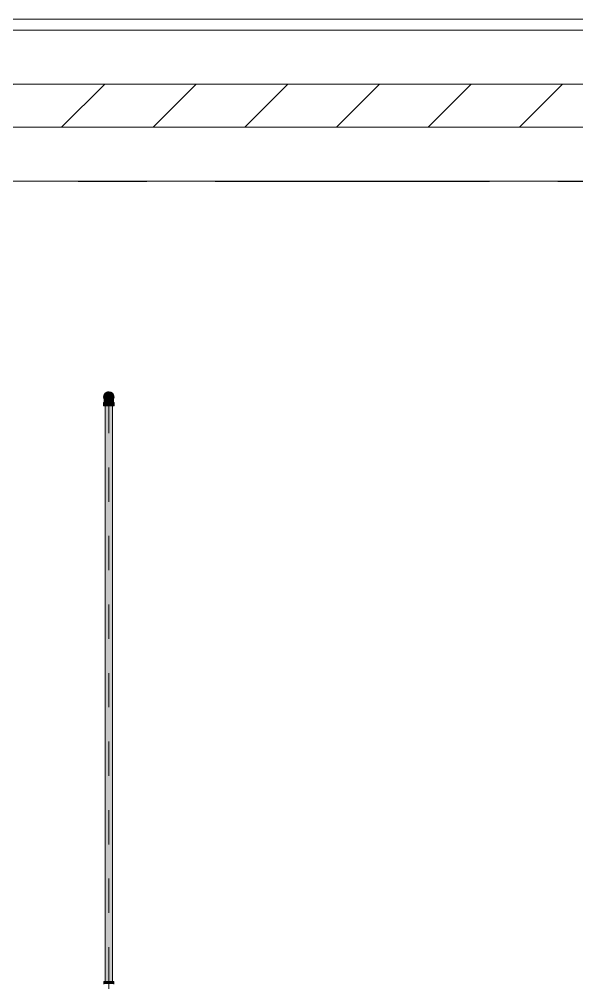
# Model space of a CAD drawing. Header units: millimetres. Extents: x -4000 to 187956, y -58990 to 162485.
# Drawn here: x 93835 to 96417, y 136737 to 141200 of the extents above; entities that cross this region are included whole.
import ezdxf

# ---------------------------------------------------------------- set-up
doc = ezdxf.new("R2010")
doc.units = ezdxf.units.MM
for name, pattern in [('Dash 1_16_', [317.5, 158.75, -158.75]), ('Grid Line', [2222.5, 1270, -317.5, 317.5, -317.5]), ('Grid Line 12_5mm', [2150, 1250, -300, 300, -300])]:
    doc.linetypes.add(name, pattern=pattern)
for name, color, linetype, lineweight in [('A-WALL', 113, 'Continuous', 13), ('A-WALL-PATT', 111, 'Continuous', 13), ('F-SPRN', 3, 'Continuous', 9), ('P-PIPE', 3, 'Continuous', 9), ('P-PIPE-CNTR', 3, 'Continuous', 9), ('S-GRID', 1, 'Continuous', 30)]:
    doc.layers.add(name, color=color, linetype=linetype, lineweight=lineweight)

# ---------------------------------------------------------------- blocks, each defined once
blk = doc.blocks.new('CMF2_NHAXUONG_A_rvt-1-FFS - TANG 1')
at = {"layer": 'A-WALL-PATT', "lineweight": 9}
h = blk.add_hatch(dxfattribs=at)
h.set_pattern_fill('FP_12', color=250, style=0, pattern_type=2)
h.set_pattern_definition([(45, (0, 0), (-212.13203, 212.13203), [])])
h.paths.add_polyline_path([(67549.8, 140700.5), (98249.8, 140700.5), (98249.8, 140900), (67549.8, 140900)])
at = {"layer": 'A-WALL', "color": 50, "lineweight": 15}
for p, q in [((98749.6, 141200), (66999.6, 141200)), ((98749.6, 141150), (66999.6, 141150)), ((67549.8, 140900), (98249.8, 140900)), ((98249.8, 140900), (67549.8, 140900)), ((88350, 140700.5), (98249.8, 140700.5))]:
    blk.add_line(p, q, dxfattribs=at)
at = {"layer": 'A-WALL', "color": 35, "lineweight": 15}
for p, q in [((98749.6, 141200), (80349.8, 141200)), ((88350, 140700.5), (98249.8, 140700.5))]:
    blk.add_line(p, q, dxfattribs=at)
at = {"layer": 'S-GRID', "linetype": 'Grid Line 12_5mm', "lineweight": 9}
blk.add_line((-824.3, 140450), (183641.1, 140450), dxfattribs=at)
blk = doc.blocks.new('Sprinkler_Up - DN20-V86-FFS - TANG 1')
at = {"layer": 'F-SPRN', "transparency": 33554534}
for points in [[(-22.2, 0), (-3.9, 0.7), (-1.7, 2.9), (-1.2, 3.5), (-0.6, 4), (0.6, 4), (1.2, 3.5), (1.7, 2.9), (4.6, 0), (22.2, 0), (18, 13.1), (6.9, 21.2), (-6.9, 21.2), (-18, 13.1), (-20.5, 5.2)], [(0, -21.2), (6.9, -21.2), (18, -13.1), (22.2, 0), (3.9, -0.7), (1.7, -2.9), (1.2, -3.5), (0.6, -4), (-0.6, -4), (-1.2, -3.5), (-1.7, -2.9), (-4.6, 0), (-22.2, 0), (-18, -13.1), (-6.9, -21.2)], [(0, -16.7), (4.3, -16.1), (11.8, -11.8), (16.1, -4.3), (15, 6.3), (11.8, 11.8), (8.3, 14.4), (0, 16.7), (-4.3, 16.1), (-11.8, 11.8), (-16.1, 4.3), (-16.1, -4.3), (-11.8, -11.8), (-8.3, -14.4)], [(0, -15.6), (7.8, -13.5), (13.5, -7.8), (15.1, -4), (14.1, 6.3), (13.5, 7.8), (7.8, 13.5), (0, 15.6), (-7.8, 13.5), (-11, 11), (-15.1, 4), (-15.1, -4), (-11, -11), (-7.8, -13.5)], [(-10.9, -5.5), (-10.9, 5.4), (-14.5, 5.4), (-14.5, -5.5)], [(-7.7, -5.5), (-7.7, 5.4), (-10.9, 5.4), (-10.9, -5.5)], [(0, -5.5), (0, 5.4), (-7.7, 5.4), (-7.7, -5.5)], [(0, 0), (5.7, 0), (2.9, 4.9), (-2.9, 4.9), (-5.7, 0)], [(2.9, -4.9), (5.7, 0), (-5.7, 0), (-2.9, -4.9)], [(-4.6, 0), (4.6, 0), (0, 4.6)], [(0, -4.6), (4.6, 0), (-4.6, 0)], [(0, -2.6), (1.3, 0), (-1.8, 0)], [(-1.3, 0), (1.8, 0), (0, 2.6)], [(7.7, -5.5), (7.7, 5.4), (0, 5.4), (0, -5.5)], [(10.9, -5.5), (10.9, 5.4), (7.7, 5.4), (7.7, -5.5)], [(14.5, -5.5), (14.5, 5.4), (10.9, 5.4), (10.9, -5.5)]]:
    blk.add_hatch(color=1, dxfattribs=at).paths.add_polyline_path(points)
at = {"layer": 'F-SPRN', "color": 1}
for p, q in [((-11.5, 5.4), (-14.5, 5.4)), ((-14.5, 5.4), (-11.3, 5.4)), ((-14.5, 5.4), (-14.5, 3.7)), ((-14.5, 3.3), (-14.5, 0)), ((-11.5, 5.4), (-11.5, 4)), ((-10.9, 1.9), (-10.9, 3.6)), ((-10.8, 5.4), (-8, 5.4)), ((-8.1, 5.4), (-10.8, 5.4)), ((-8.1, 5.4), (-8.1, 2.8)), ((-8.1, 2.5), (-8.1, 0.7)), ((-7.7, 4.8), (-7.7, 2.7)), ((-7.7, 4.8), (-7.7, 2.7)), ((-7.7, 2.1), (-7.7, 0.5)), ((-7.7, 2.1), (-7.7, 0.5)), ((-6.7, 5.4), (-4.7, 5.4)), ((-5.8, 3.8), (-5.8, 2.2)), ((-2.1, 0), (-2.1, 0)), ((-2.1, 0), (-2.1, -0.1)), ((0, 2.1), (-0.1, 2.1)), ((2.1, 0), (2.1, 0.1)), ((2.1, 0), (2.1, 0)), ((4.7, 5.4), (6.5, 5.4)), ((7.7, 5.4), (10.8, 5.4)), ((7.7, 5.2), (7.7, 2.7)), ((7.7, 5.2), (7.7, 2.7)), ((7.7, 2.3), (7.7, 0.5)), ((7.7, 2.3), (7.7, 0.5)), ((10.8, 5.4), (8.1, 5.4)), ((8.1, 5.4), (8.1, 2.8)), ((8.1, 2.5), (8.1, 0.4)), ((10.9, 5.4), (14.5, 5.4)), ((10.9, 3.6), (10.9, 0.2)), ((14.5, 5.4), (11.5, 5.4)), ((11.5, 5.4), (11.5, 4)), ((11.5, 3), (11.5, 0.2)), ((14.5, 5.4), (14.5, -5.5)), ((-14.5, -1.3), (-14.5, -3.7)), ((-11.1, -5.5), (-14.5, -5.5)), ((-14.5, -5.5), (-11.5, -5.5)), ((-10.9, -2.6), (-10.9, -1.3)), ((-10.8, -5.5), (-8.1, -5.5)), ((-7.8, -5.5), (-10.8, -5.5)), ((-8.1, -4.2), (-8.1, -5.5)), ((-7.7, -2.7), (-7.7, -4)), ((-7.7, -2.7), (-7.7, -4)), ((-7, -5.5), (-5.8, -5.5)), ((-4.8, -5.5), (-7, -5.5)), ((-5.8, -2.3), (-5.8, -3.8)), ((0, -2.1), (0.1, -2.1)), ((7, -5.5), (4.8, -5.5)), ((5.8, -2.2), (5.8, -3.8)), ((5.8, -5.5), (7, -5.5)), ((7.7, -0.5), (7.7, -2.3)), ((7.7, -0.5), (7.7, -2.3)), ((7.7, -2.7), (7.7, -5.4)), ((7.7, -2.7), (7.7, -5.4)), ((10.8, -5.5), (7.7, -5.5)), ((8.1, -0.4), (8.1, -2.5)), ((8.1, -2.8), (8.1, -5.5)), ((8.1, -5.5), (10.8, -5.5)), ((10.9, -0.2), (10.9, -3.6)), ((14.5, -5.5), (10.9, -5.5)), ((11.5, -0.2), (11.5, -3)), ((11.5, -4), (11.5, -5.5)), ((11.5, -5.5), (14.5, -5.5))]:
    blk.add_line(p, q, dxfattribs=at)
at = {"layer": 'F-SPRN', "color": 1, "flags": 128}
for points in [[(-0.6, 2), (-0.7, 2), (-0.8, 1.9), (-0.9, 1.9), (-0.9, 1.9), (-1, 1.8), (-1.1, 1.8), (-1.2, 1.7), (-1.2, 1.7), (-1.3, 1.6), (-1.4, 1.6), (-1.4, 1.5), (-1.5, 1.5), (-1.5, 1.4), (-1.6, 1.3), (-1.6, 1.3), (-1.7, 1.2), (-1.7, 1.1), (-1.8, 1.1), (-1.8, 1), (-1.9, 0.9), (-1.9, 0.8), (-1.9, 0.8), (-2, 0.7), (-2, 0.6), (-2, 0.5), (-2, 0.5), (-2, 0.4), (-2.1, 0.3), (-2.1, 0.2), (-2.1, 0.1), (-2.1, 0)], [(-0.5, 2), (-0.6, 2), (-0.6, 2)], [(-0.1, 2.1), (-0.1, 2.1), (-0.2, 2.1), (-0.3, 2.1), (-0.4, 2), (-0.5, 2)], [(2.1, 0.1), (2.1, 0.2), (2.1, 0.2), (2.1, 0.3), (2, 0.4), (2, 0.5), (2, 0.6), (2, 0.7), (1.9, 0.7), (1.9, 0.8), (1.9, 0.9), (1.8, 1), (1.8, 1), (1.8, 1.1), (1.7, 1.2), (1.7, 1.2), (1.6, 1.3), (1.6, 1.4), (1.5, 1.4), (1.4, 1.5), (1.4, 1.5), (1.3, 1.6), (1.3, 1.7), (1.2, 1.7), (1.1, 1.7), (1.1, 1.8), (1, 1.8), (0.9, 1.9), (0.8, 1.9), (0.8, 1.9), (0.7, 2), (0.6, 2), (0.5, 2), (0.4, 2), (0.4, 2), (0.3, 2.1), (0.2, 2.1), (0.1, 2.1), (0, 2.1)], [(-2.1, -0.1), (-2.1, -0.2), (-2.1, -0.2), (-2.1, -0.3)], [(-2.1, -0.3), (-2, -0.4), (-2, -0.5), (-2, -0.6), (-2, -0.7), (-1.9, -0.7), (-1.9, -0.8), (-1.9, -0.9), (-1.8, -1), (-1.8, -1), (-1.8, -1.1), (-1.7, -1.2), (-1.7, -1.2), (-1.6, -1.3), (-1.6, -1.4), (-1.5, -1.4), (-1.4, -1.5), (-1.4, -1.5), (-1.3, -1.6), (-1.3, -1.7), (-1.2, -1.7), (-1.1, -1.7), (-1.1, -1.8), (-1, -1.8), (-0.9, -1.9), (-0.8, -1.9), (-0.8, -1.9), (-0.7, -2), (-0.6, -2), (-0.5, -2), (-0.4, -2), (-0.4, -2), (-0.3, -2.1), (-0.2, -2.1), (-0.1, -2.1), (0, -2.1)], [(0.1, -2.1), (0.1, -2.1), (0.2, -2.1), (0.3, -2.1), (0.4, -2), (0.5, -2), (0.6, -2), (0.6, -2), (0.7, -2), (0.8, -1.9), (0.9, -1.9), (0.9, -1.9), (1, -1.8), (1.1, -1.8), (1.2, -1.7), (1.2, -1.7), (1.3, -1.6), (1.4, -1.6), (1.4, -1.5), (1.5, -1.5), (1.5, -1.4), (1.6, -1.3), (1.6, -1.3), (1.7, -1.2), (1.7, -1.1), (1.8, -1.1), (1.8, -1), (1.9, -0.9), (1.9, -0.8), (1.9, -0.8), (2, -0.7), (2, -0.6), (2, -0.5), (2, -0.5), (2, -0.4), (2.1, -0.3), (2.1, -0.2), (2.1, -0.1), (2.1, 0)]]:
    blk.add_lwpolyline(points, dxfattribs=at)
at = {"layer": 'F-SPRN', "color": 1}
for radius, start, end in [(22.2, 360, 180), (21.9, 165.6773, 179.2615), (21.9, 144.7698, 162.401), (21.9, 126.6942, 143.2701), (16.7, 167.6802, 180), (16.7, 167.6802, 180), (16.7, 157.6142, 164.9693), (16.7, 157.6142, 164.9693), (15.6, 166.4265, 180), (15.6, 166.4265, 180), (15.6, 156.3845, 165), (15.6, 156.3845, 165), (16.7, 136.7213, 149.931), (16.7, 136.7213, 149.931), (15.6, 150.9409, 156.0102), (15.6, 150.9409, 156.0102), (15.6, 138.4214, 150), (15.6, 138.4214, 150), (21.9, 108.2621, 125.7507), (16.7, 121.4181, 130.5751), (16.7, 121.4181, 130.5751), (15.6, 120.5262, 133.2078), (15.6, 120.5262, 133.2078), (16.7, 106.5995, 120), (16.7, 106.5995, 120), (15.6, 114.4363, 119.9813), (15.6, 114.4363, 119.9813), (21.9, 99.348, 107.901), (4.63, 155.7832, 180), (4.63, 155.7832, 180), (16.7, 96.4143, 105), (16.7, 96.4143, 105), (4.63, 109.0192, 138.2703), (4.63, 109.0192, 138.2703), (21.9, 90.145, 98.8503), (15.6, 95.5762, 100.6843), (15.6, 95.5762, 100.6843), (2.56, 109.0192, 168.8278), (2.56, 109.0192, 168.8278), (2.04, 109.0192, 180), (16.7, 83.0684, 90), (16.7, 83.0684, 90), (4.63, 17.9592, 90), (4.63, 17.9592, 90), (3.81, 57.0577, 90), (2.56, 14.5599, 90), (2.56, 14.5599, 90), (2.04, 10.4703, 90), (21.9, 72.5583, 89.4624), (15.6, 75.573, 80.5892), (15.6, 75.573, 80.5892), (3.81, 16.1605, 43.8358), (15.6, 67.5614, 74.5481), (15.6, 67.5614, 74.5481), (16.7, 60, 75), (16.7, 60, 75), (15.6, 60.0187, 65.5637), (15.6, 60.0187, 65.5637), (21.9, 54.2493, 71.7379), (15.6, 46.7922, 60), (15.6, 46.7922, 60), (16.7, 49.4249, 58.5819), (16.7, 49.4249, 58.5819), (15.6, 30, 41.5786), (15.6, 30, 41.5786), (16.7, 30, 43.2787), (16.7, 30, 43.2787), (21.9, 36.7299, 53.3058), (15.6, 23.9898, 29.5646), (15.6, 23.9898, 29.5646), (15.6, 15, 23.6155), (15.6, 15, 23.6155), (15.6, 360, 13.6618), (15.6, 0, 13.6618), (16.7, 15, 22.3858), (16.7, 15, 22.3858), (16.7, 360, 12.3198), (16.7, 0, 12.3198), (21.9, 17.599, 35.2302), (21.9, 0.7385, 14.3227), (22.2, 180, 360), (21.9, 180.7385, 194.3227), (21.9, 195.1849, 215.2302), (21.9, 216.7299, 233.3058), (16.7, 180, 192.3198), (16.7, 180, 192.3198), (16.7, 195.0307, 204.6121), (16.7, 195.0307, 204.6121), (15.6, 181.9082, 193.6618), (15.6, 181.9082, 193.6618), (15.6, 197.3339, 209.5646), (15.6, 197.3339, 209.5646), (16.7, 210.069, 223.2787), (16.7, 210.069, 223.2787), (15.6, 212.5472, 221.5786), (15.6, 212.5472, 221.5786), (21.9, 234.2493, 251.7379), (16.7, 229.4249, 238.5819), (16.7, 229.4249, 238.5819), (15.6, 233.795, 240), (15.6, 233.795, 240), (16.7, 240, 255), (16.7, 240, 255), (15.6, 240.0187, 254.5481), (15.6, 240.0187, 254.5481), (21.9, 252.5583, 269.4624), (4.63, 197.9592, 0), (4.63, 197.9592, 270), (15.6, 255, 267.64), (15.6, 255, 267.64), (3.81, 196.1605, 360), (2.56, 191.1677, 0), (2.56, 191.1677, 360), (2.04, 190.4703, 0), (16.7, 263.0684, 270), (16.7, 263.0684, 270), (4.63, 270, 360), (21.9, 270.145, 278.8503), (15.6, 275.5762, 280.6843), (15.6, 275.5762, 280.6843), (16.7, 276.4143, 285), (16.7, 276.4143, 285), (21.9, 279.348, 287.901), (16.7, 286.5995, 300), (16.7, 286.5995, 300), (15.6, 294.4363, 299.9813), (15.6, 294.4363, 299.9813), (21.9, 288.2621, 305.7507), (15.6, 300, 313.2078), (15.6, 300, 313.2078), (16.7, 301.4181, 310.5751), (16.7, 301.4181, 310.5751), (15.6, 318.4214, 330), (15.6, 318.4214, 330), (16.7, 316.7213, 330), (16.7, 316.7213, 330), (21.9, 306.6942, 323.2701), (15.6, 330.4354, 345), (15.6, 330.4354, 336.3845), (15.6, 339.6139, 345), (15.6, 346.3382, 360), (15.6, 346.3382, 360), (16.7, 335.3879, 345), (16.7, 335.3879, 345), (16.7, 347.6802, 360), (16.7, 347.6802, 360), (21.9, 324.7698, 344.8151), (21.9, 345.6773, 359.2615)]:
    blk.add_arc((0, 0), radius, start, end, dxfattribs=at)
blk = doc.blocks.new('Steel_Elbow_Threaded_HoaPhat - Standard-V128-FFS - TANG 1')
at = {"layer": 'P-PIPE', "lineweight": 13, "transparency": 33554534}
for points in [[(94250, 139426), (94256.2, 139426.8), (94262.1, 139429.2), (94267.1, 139433), (94270.9, 139438), (94273.3, 139443.8), (94274.1, 139450.1), (94273.3, 139456.4), (94270.9, 139462.1), (94267.1, 139467.1), (94262.1, 139471), (94256.2, 139473.4), (94250, 139474.2), (94243.8, 139473.4), (94237.9, 139471), (94233, 139467.1), (94229.1, 139462.1), (94226.7, 139456.3), (94225.9, 139450.1), (94226.7, 139443.8), (94229.1, 139438), (94233, 139433), (94237.9, 139429.2), (94243.8, 139426.8)], [(94233, 139409.5), (94250, 139409.5), (94250, 139424.7), (94225.9, 139424.7), (94226.7, 139409.5), (94229.1, 139409.5)], [(94274.1, 139409.5), (94273.3, 139424.7), (94250, 139424.7), (94250, 139409.5), (94273.3, 139409.5)]]:
    blk.add_hatch(color=1, dxfattribs=at).paths.add_polyline_path(points)
h = blk.add_hatch(color=1, dxfattribs=at)
h.paths.add_polyline_path([(94233.1, 139434.9), (94230.5, 139439.5), (94231.4, 139435.6)])
h.paths.add_polyline_path([(94230.4, 139424.7), (94250, 139424.7), (94250, 139428.9), (94242.8, 139430.2), (94244.1, 139428.3), (94236.6, 139433), (94232.6, 139437.1), (94233.8, 139431.9), (94231.4, 139435.6), (94229.1, 139441.6), (94229.4, 139433), (94230.5, 139433.3), (94230.6, 139429.2), (94229.3, 139428.9)])
h = blk.add_hatch(color=1, dxfattribs=at)
h.paths.add_polyline_path([(94257.2, 139430.2), (94259.7, 139430.2), (94255.9, 139428.3)])
h.paths.add_polyline_path([(94268.3, 139424.7), (94269.7, 139428.5), (94269.9, 139435.9), (94270.2, 139440), (94268.8, 139439.5), (94262.8, 139432.6), (94257.2, 139430.2), (94250, 139428.9), (94250, 139424.7), (94266, 139424.7)])
h.paths.add_polyline_path([(94265.7, 139433.4), (94266.1, 139435.6), (94268.2, 139436.4)])
at = {"layer": 'P-PIPE', "color": 20, "lineweight": 13}
for p, q in [((94228.9, 139450.1), (94228.9, 139450.1)), ((94228.9, 139442.9), (94228.9, 139443.6)), ((94228.9, 139442.2), (94228.9, 139442.9)), ((94228.9, 139439.8), (94228.9, 139440.6)), ((94228.9, 139439), (94228.9, 139439.8)), ((94228.9, 139438.2), (94228.9, 139439)), ((94229, 139452.6), (94229.1, 139453.5)), ((94229.5, 139455.1), (94229.7, 139455.9)), ((94233, 139462.7), (94233.6, 139463.4)), ((94234.7, 139464.7), (94235.3, 139465.3)), ((94236.5, 139466.4), (94237.2, 139466.9)), ((94237.2, 139466.9), (94237.9, 139467.4)), ((94239.3, 139468.3), (94240, 139468.7)), ((94241.6, 139469.5), (94242.3, 139469.8)), ((94242.3, 139469.8), (94243.1, 139470.1)), ((94249.8, 139471.2), (94250, 139471.2)), ((94252.5, 139471.1), (94253.4, 139471)), ((94261.2, 139468), (94261.9, 139467.5)), ((94264.6, 139465.4), (94265.2, 139464.8)), ((94266.3, 139463.6), (94266.8, 139462.9)), ((94266.8, 139462.9), (94267.3, 139462.2)), ((94267.3, 139462.2), (94267.8, 139461.5)), ((94267.8, 139461.5), (94268.2, 139460.8)), ((94268.2, 139460.8), (94268.7, 139460.1)), ((94268.7, 139460.1), (94269, 139459.3)), ((94269, 139459.3), (94269.4, 139458.5)), ((94270.3, 139456.2), (94270.5, 139455.3)), ((94270.8, 139453.7), (94271, 139452.8)), ((94271.1, 139451.2), (94271.2, 139450.3)), ((94271.2, 139450.3), (94271.2, 139450.1)), ((94271.2, 139450.1), (94271.2, 139450.1)), ((94271.2, 139445.1), (94271.2, 139444.4)), ((94271.2, 139444.4), (94271.2, 139443.8)), ((94271.2, 139443.8), (94271.2, 139443.1)), ((94271.2, 139439.2), (94271.2, 139438.4)), ((94225.9, 139424.7), (94225.9, 139409.5)), ((94226.7, 139424.7), (94225.9, 139424.7)), ((94250, 139424.7), (94225.9, 139424.7)), ((94225.9, 139409.5), (94233, 139409.5)), ((94225.9, 139409.5), (94250, 139409.5)), ((94230.3, 139424.7), (94226.7, 139424.7)), ((94228.9, 139424.7), (94242.8, 139424.7)), ((94229.2, 139424.7), (94230.1, 139424.7)), ((94230.1, 139424.7), (94231.7, 139424.7)), ((94233, 139424.7), (94230.3, 139424.7)), ((94231.7, 139424.7), (94232.8, 139424.7)), ((94233.8, 139424.7), (94236.4, 139424.7)), ((94233.8, 139409.5), (94237.9, 139409.5)), ((94242.7, 139424.7), (94234, 139424.7)), ((94236.4, 139424.7), (94242.8, 139424.7)), ((94238.2, 139409.5), (94250, 139409.5)), ((94243.7, 139424.7), (94250, 139424.7)), ((94243.7, 139424.7), (94250, 139424.7)), ((94250, 139424.7), (94243.8, 139424.7)), ((94256.2, 139424.7), (94250, 139424.7)), ((94274.1, 139424.7), (94250, 139424.7)), ((94250, 139424.7), (94256.3, 139424.7)), ((94250, 139424.7), (94256.3, 139424.7)), ((94250, 139409.5), (94261.8, 139409.5)), ((94250, 139409.5), (94274.1, 139409.5)), ((94257.2, 139424.7), (94263.6, 139424.7)), ((94257.2, 139424.7), (94268.3, 139424.7)), ((94266, 139424.7), (94257.3, 139424.7)), ((94262.1, 139409.5), (94266.2, 139409.5)), ((94263.6, 139424.7), (94266.2, 139424.7)), ((94268.5, 139424.7), (94267.1, 139424.7)), ((94267.1, 139409.5), (94270.9, 139409.5)), ((94267.2, 139424.7), (94268.3, 139424.7)), ((94268.3, 139424.7), (94270.8, 139424.7)), ((94268.3, 139424.7), (94271.2, 139424.7)), ((94270.9, 139424.7), (94268.5, 139424.7)), ((94270.8, 139424.7), (94271.2, 139424.7)), ((94273.3, 139424.7), (94270.9, 139424.7)), ((94270.9, 139409.5), (94274.1, 139409.5)), ((94274.1, 139424.7), (94273.3, 139424.7)), ((94274.1, 139409.5), (94274.1, 139424.7))]:
    blk.add_line(p, q, dxfattribs=at)
at = {"layer": 'P-PIPE', "color": 20, "lineweight": 13, "flags": 128}
for points in [[(94228.9, 139450.1), (94228.9, 139450.9), (94228.9, 139451.8), (94229, 139452.6)], [(94228.9, 139449.7), (94228.9, 139449.9), (94228.9, 139450), (94228.9, 139450.1)], [(94228.9, 139449.3), (94228.9, 139449.5), (94228.9, 139449.7)], [(94228.9, 139448.4), (94228.9, 139448.7), (94228.9, 139449), (94228.9, 139449.3)], [(94228.9, 139447.5), (94228.9, 139448), (94228.9, 139448.4)], [(94228.9, 139446.1), (94228.9, 139446.6), (94228.9, 139447.1), (94228.9, 139447.5)], [(94228.9, 139444.9), (94228.9, 139445.5), (94228.9, 139446.1)], [(94228.9, 139443.6), (94228.9, 139444.3), (94228.9, 139444.9)], [(94228.9, 139440.6), (94228.9, 139441.4), (94228.9, 139442.2)], [(94228.9, 139424.7), (94228.9, 139425.7), (94228.9, 139426.7), (94228.9, 139427.7), (94228.9, 139428.7), (94228.9, 139429.7), (94228.9, 139430.7), (94228.9, 139431.7), (94228.9, 139432.7), (94228.9, 139433.6), (94228.9, 139434.6), (94228.9, 139435.5), (94228.9, 139436.4), (94228.9, 139437.3), (94228.9, 139438.2)], [(94229.1, 139453.5), (94229.3, 139454.3), (94229.5, 139455.1)], [(94229.7, 139455.9), (94229.9, 139456.7), (94230.2, 139457.5), (94230.5, 139458.3), (94230.9, 139459.1), (94231.2, 139459.9)], [(94231.2, 139459.9), (94231.6, 139460.6), (94232.1, 139461.3)], [(94232.1, 139461.3), (94232.5, 139462), (94233, 139462.7)], [(94233.6, 139463.4), (94234.1, 139464), (94234.7, 139464.7)], [(94235.3, 139465.3), (94235.9, 139465.8), (94236.5, 139466.4)], [(94237.9, 139467.4), (94238.6, 139467.9), (94239.3, 139468.3)], [(94240, 139468.7), (94240.8, 139469.1), (94241.6, 139469.5)], [(94243.1, 139470.1), (94243.9, 139470.3), (94244.8, 139470.6)], [(94244.8, 139470.6), (94245.6, 139470.8), (94246.4, 139470.9)], [(94246.4, 139470.9), (94247.2, 139471.1), (94248.1, 139471.1)], [(94248.1, 139471.1), (94248.9, 139471.2), (94249.8, 139471.2)], [(94250, 139471.2), (94250.8, 139471.2), (94251.7, 139471.2), (94252.5, 139471.1)], [(94253.4, 139471), (94254.2, 139470.8), (94255, 139470.6)], [(94255, 139470.6), (94255.8, 139470.4), (94256.7, 139470.2)], [(94256.7, 139470.2), (94257.5, 139469.9), (94258.2, 139469.6), (94259, 139469.2), (94259.8, 139468.8)], [(94259.8, 139468.8), (94260.5, 139468.4), (94261.2, 139468)], [(94261.9, 139467.5), (94262.6, 139467.1), (94263.3, 139466.5)], [(94263.3, 139466.5), (94263.9, 139466), (94264.6, 139465.4)], [(94265.2, 139464.8), (94265.8, 139464.2), (94266.3, 139463.6)], [(94269.4, 139458.5), (94269.7, 139457.8), (94270, 139457), (94270.3, 139456.2)], [(94270.5, 139455.3), (94270.7, 139454.5), (94270.8, 139453.7)], [(94271, 139452.8), (94271.1, 139452), (94271.1, 139451.2)], [(94271.2, 139450.1), (94271.2, 139450), (94271.2, 139449.9), (94271.2, 139449.8), (94271.2, 139449.6)], [(94271.2, 139449.6), (94271.2, 139449.4), (94271.2, 139449.1)], [(94271.2, 139449.1), (94271.2, 139448.8), (94271.2, 139448.5), (94271.2, 139448.1)], [(94271.2, 139448.1), (94271.2, 139447.7), (94271.2, 139447.2)], [(94271.2, 139447.2), (94271.2, 139446.7), (94271.2, 139446.2)], [(94271.2, 139446.2), (94271.2, 139445.6), (94271.2, 139445.1)], [(94271.2, 139443.1), (94271.2, 139442.4), (94271.2, 139441.6), (94271.2, 139440.9), (94271.2, 139440.1), (94271.2, 139439.2)], [(94271.2, 139438.4), (94271.2, 139437.5), (94271.2, 139436.6), (94271.2, 139435.7), (94271.2, 139434.8), (94271.2, 139433.9), (94271.2, 139432.9), (94271.2, 139432), (94271.2, 139431), (94271.2, 139430), (94271.2, 139429), (94271.2, 139428), (94271.2, 139427), (94271.2, 139426), (94271.2, 139424.9), (94271.2, 139424.7)]]:
    blk.add_lwpolyline(points, dxfattribs=at)
at = {"layer": 'P-PIPE', "color": 20, "lineweight": 13}
for radius, start, end in [(24.1, 90, 270), (24.1, 165, 225), (24.1, 135, 164.8633), (24.1, 164.8633, 165), (21.1, 172.2328, 178.0289), (21.1, 181.9562, 187.2796), (21.1, 165.7343, 170), (21.1, 195.0335, 203.6422), (21.1, 154.6252, 162.3991), (21.1, 205.3678, 209.9924), (21.1, 150.0026, 154.1966), (21.1, 213.7408, 218.4146), (24.1, 105, 135), (21.1, 130, 141.5729), (21.1, 218.9512, 230), (21.1, 112.9314, 123.6981), (24.1, 90, 105), (21.1, 99.9303, 104.963), (21.1, 91.1041, 98.9613), (24.1, 270, 90), (24.1, 270, 90), (21.1, 75.037, 90), (21.1, 54.2198, 67.6765), (21.1, 38.4271, 50), (21.1, 310, 321.0488), (21.1, 321.5854, 326.2592), (21.1, 25.3748, 29.9974), (21.1, 330.0076, 334.6322), (21.1, 17.6009, 24.7351), (21.1, 336.3578, 344.9665), (21.1, 10, 14.2657), (21.1, 345.7465, 350), (21.1, 1.9711, 7.7672), (21.1, 352.7204, 358.0438), (24.1, 225, 270), (21.1, 234.1976, 239.9895), (21.1, 240.7988, 247.0623), (21.1, 255.0343, 270), (21.1, 270, 275.2662), (21.1, 279.9464, 284.9657), (21.1, 292.3295, 305.8024)]:
    blk.add_arc((94250, 139450.1), radius, start, end, dxfattribs=at)
blk = doc.blocks.new('Steel_Transition_Threaded_HoaPhat - Standard-V129-FFS - TANG 1')
at = {"layer": 'P-PIPE', "lineweight": 13, "transparency": 33554534}
h = blk.add_hatch(color=1, dxfattribs=at)
h.paths.add_polyline_path([(94250, 139427.6), (94255.8, 139428.4), (94261.3, 139430.6), (94265.9, 139434.2), (94269.5, 139438.8), (94271.7, 139444.3), (94272.5, 139450.1), (94271.5, 139456.4), (94269.5, 139461.3), (94265.9, 139466), (94261.3, 139469.6), (94255.8, 139471.8), (94250, 139472.6), (94244.2, 139471.8), (94238.8, 139469.6), (94234.1, 139466), (94230.5, 139461.3), (94228.3, 139455.9), (94227.5, 139450.1), (94228.3, 139444.3), (94230.5, 139438.8), (94234.1, 139434.2), (94238.8, 139430.6), (94244.2, 139428.4)])
h.paths.add_polyline_path([(94250, 139430), (94244.8, 139430.7), (94240, 139432.7), (94235.8, 139435.9), (94232.6, 139440), (94230.6, 139444.9), (94229.9, 139450.1), (94231, 139456.4), (94232.6, 139460.1), (94235.8, 139464.3), (94240, 139467.5), (94244.8, 139469.5), (94250, 139470.2), (94255.2, 139469.5), (94260.1, 139467.5), (94264.2, 139464.3), (94269, 139456.4), (94269.4, 139455.3), (94270.1, 139450.1), (94269.4, 139444.9), (94267.4, 139440), (94264.2, 139435.9), (94260.1, 139432.7), (94255.2, 139430.7)])
for points in [[(94250, 139430), (94250, 139433.7), (94241.8, 139435.9), (94235.8, 139441.9), (94233.6, 139450.1), (94235.8, 139458.3), (94241.8, 139464.3), (94250, 139466.5), (94250, 139470.2), (94244.8, 139469.5), (94240, 139467.5), (94235.8, 139464.3), (94231, 139456.4), (94230.6, 139455.3), (94229.9, 139450.1), (94230.6, 139444.9), (94232.6, 139440), (94235.8, 139435.9), (94240, 139432.7), (94244.8, 139430.7)], [(94250, 139431.6), (94254.8, 139432.2), (94259.3, 139434.1), (94263.1, 139437), (94266, 139440.8), (94267.9, 139445.3), (94268.5, 139450.1), (94267.2, 139456.4), (94266, 139459.3), (94263.1, 139463.2), (94259.3, 139466.1), (94254.8, 139468), (94250, 139468.6), (94245.2, 139468), (94240.8, 139466.1), (94236.9, 139463.2), (94232.8, 139456.4), (94232.1, 139454.9), (94231.5, 139450.1), (94232.1, 139445.3), (94234, 139440.8), (94236.9, 139437), (94240.8, 139434.1), (94245.2, 139432.2)], [(94250, 139430), (94255.2, 139430.7), (94260.1, 139432.7), (94264.2, 139435.9), (94267.4, 139440), (94269.4, 139444.9), (94270.1, 139450.1), (94269, 139456.4), (94267.4, 139460.1), (94264.2, 139464.3), (94260.1, 139467.5), (94255.2, 139469.5), (94250, 139470.2), (94250, 139466.5), (94258.2, 139464.3), (94264.2, 139458.3), (94266.4, 139450.1), (94264.2, 139441.9), (94258.2, 139435.9), (94250, 139433.7)]]:
    blk.add_hatch(color=1, dxfattribs=at).paths.add_polyline_path(points)
at = {"layer": 'P-PIPE', "color": 20, "lineweight": 13}
for radius, start, end in [(22.5, 90, 270), (22.5, 105, 210), (20.1, 166.0499, 180), (20.1, 180, 193.9501), (22.5, 210, 225), (20.1, 161.6229, 165), (20.1, 197.2551, 210), (20.1, 150, 161.6229), (18.5, 166.5939, 193.4061), (18.5, 166.5939, 193.4061), (18.5, 159.9387, 165), (18.5, 159.9387, 165), (18.5, 195, 202.3768), (18.5, 195, 202.3768), (20.1, 128.8856, 148.1553), (20.1, 211.8447, 231.1144), (16.4, 168.5467, 178.9063), (16.4, 184.8393, 191.4533), (18.5, 136.4297, 150), (18.5, 136.4297, 150), (18.5, 210, 223.5703), (18.5, 210, 223.5703), (22.5, 225, 255), (16.4, 158.0319, 163.506), (16.4, 143.5463, 150), (16.4, 210.6635, 216.4537), (18.5, 123.4976, 133.2041), (18.5, 123.4976, 133.2041), (18.5, 226.7959, 236.5024), (18.5, 226.7959, 236.5024), (20.1, 109.6859, 125.0043), (16.4, 230.4733, 236.6389), (16.4, 121.0738, 128.0319), (18.5, 106.819, 120), (18.5, 106.819, 120), (18.5, 240, 255), (18.5, 240, 255), (16.4, 115.1607, 120), (16.4, 240, 246.5955), (16.4, 107.4657, 111.9681), (22.5, 90, 105), (16.4, 250.3629, 255), (20.1, 100.9975, 105), (18.5, 91.4353, 103.2046), (18.5, 91.4353, 103.2046), (16.4, 96.2132, 104.6042), (20.1, 90.5246, 98.5089), (16.4, 264.1652, 268.506), (22.5, 75, 90), (22.5, 270, 90), (18.5, 78.0986, 90), (18.5, 78.0986, 90), (20.1, 75.0607, 87.9279), (16.4, 276.2132, 283.9063), (18.5, 60, 75), (18.5, 60, 75), (16.4, 66.9681, 72.9388), (16.4, 287.4657, 291.9681), (20.1, 60, 75), (18.5, 286.819, 300), (18.5, 286.819, 300), (22.5, 60, 75), (22.5, 285, 30), (16.4, 293.4045, 300), (16.4, 50.4733, 56.6389), (20.1, 54.9957, 60), (18.5, 46.7959, 56.5024), (18.5, 46.7959, 56.5024), (18.5, 303.4976, 313.2041), (18.5, 303.4976, 313.2041), (22.5, 45, 60), (20.1, 31.8447, 51.1144), (20.1, 308.8856, 328.1553), (16.4, 30, 38.0319), (18.5, 30, 43.5703), (18.5, 30, 43.5703), (18.5, 316.4297, 330), (18.5, 316.4297, 330), (16.4, 338.0319, 342.8691), (22.5, 30, 45), (16.4, 353.5463, 8.0319), (18.5, 337.6232, 345), (18.5, 337.6232, 345), (20.1, 18.3771, 30), (18.5, 15, 20.0613), (18.5, 15, 20.0613), (20.1, 330, 342.7449), (18.5, 346.5939, 13.4061), (18.5, 0, 13.4061), (18.5, 346.5939, 0), (20.1, 15, 18.3771), (20.1, 346.0499, 13.9501), (20.1, 234.9957, 240), (20.1, 240, 255), (22.5, 255, 270), (20.1, 255.0607, 267.9279), (18.5, 258.0986, 270), (18.5, 258.0986, 270), (22.5, 270, 285), (20.1, 270.5246, 278.5089), (18.5, 271.4353, 283.2046), (18.5, 271.4353, 283.2046), (20.1, 280.9975, 285), (20.1, 289.6859, 300), (20.1, 300, 305.0043)]:
    blk.add_arc((94250, 139450.1), radius, start, end, dxfattribs=at)

msp = doc.modelspace()

# ---------------------------------------------------------------- block references
at = {"lineweight": 5}
msp.add_blockref('CMF2_NHAXUONG_A_rvt-1-FFS - TANG 1', (0, 0), dxfattribs=at)

# ---------------------------------------------------------------- next in the draw order: hatches: boundary and pattern name
at = {"layer": 'P-PIPE', "transparency": 33554534}
for points in [[(94241.7, 139435.6), (94242.8, 139437.6), (94241.7, 139441.7), (94242.8, 139445.9), (94245.8, 139449), (94257.2, 139454.3), (94258.4, 139458.4), (94257.2, 139462.6), (94255.9, 139464.3), (94250, 139466.8), (94241.7, 139464.6), (94235.5, 139458.4), (94233.3, 139450.1), (94235.5, 139441.7), (94238.2, 139438.3)], [(94250, 139433.4), (94258.4, 139435.6), (94261.8, 139438.3), (94266.1, 139445.8), (94266.1, 139454.4), (94261.8, 139461.9), (94258.4, 139464.6), (94250, 139466.8), (94245.7, 139466.2), (94238.2, 139461.9), (94233.9, 139454.4), (94233.9, 139445.8), (94238.2, 139438.3), (94241.7, 139435.6)], [(94250, 136742.6), (94250, 139409.5), (94233.3, 139409.5), (94233.9, 136742.6), (94245.7, 136742.6)], [(94250, 136742.6), (94266.7, 136742.6), (94266.1, 139409.5), (94250, 139409.5), (94250, 136828.3)], [(94234.1, 136730.8), (94272.5, 136730.8), (94271.7, 136742.6), (94227.5, 136742.6), (94228.3, 136730.8), (94230.5, 136730.8)]]:
    msp.add_hatch(color=1, dxfattribs=at).paths.add_polyline_path(points)

# ---------------------------------------------------------------- next in the draw order: linework, layer by layer
at = {"layer": 'P-PIPE', "color": 20, "lineweight": 13}
for p, q in [((94233.3, 139409.5), (94233.3, 136742.6)), ((94237.9, 139409.5), (94233.3, 139409.5)), ((94261.8, 139409.5), (94238.2, 139409.5)), ((94266.7, 139409.5), (94262.1, 139409.5)), ((94266.7, 136742.6), (94266.7, 139409.5)), ((94227.5, 136742.6), (94227.5, 136730.8)), ((94228.3, 136742.6), (94227.5, 136742.6)), ((94272.5, 136742.6), (94227.5, 136742.6)), ((94230.5, 136742.6), (94228.3, 136742.6)), ((94233.2, 136742.6), (94230.5, 136742.6)), ((94233.3, 136742.6), (94233.9, 136742.6)), ((94234, 136742.6), (94238.2, 136742.6)), ((94238.1, 136742.6), (94234.1, 136742.6)), ((94238.7, 136742.6), (94261.3, 136742.6)), ((94261.3, 136742.6), (94238.8, 136742.6)), ((94261.8, 136742.6), (94266, 136742.6)), ((94265.9, 136742.6), (94261.9, 136742.6)), ((94266.1, 136742.6), (94266.7, 136742.6)), ((94269.5, 136742.6), (94266.8, 136742.6)), ((94271.7, 136742.6), (94269.5, 136742.6)), ((94272.5, 136742.6), (94271.7, 136742.6)), ((94272.5, 136730.8), (94272.5, 136742.6))]:
    msp.add_line(p, q, dxfattribs=at)
at = {"layer": 'P-PIPE', "color": 1}
for centre, radius, start, end in [((94250, 139450.1), 16.7, 170.1108, 177.203), ((94250, 139450.1), 16.7, 182.797, 189.8892), ((94250, 139450.1), 16.7, 190.2154, 195.2487), ((94250, 139450.1), 16.7, 157.579, 164.2722), ((94250, 139450.1), 16.7, 231.8726, 237.203), ((94250, 139441.7), 8.35, 172.0327, 181.5407), ((94250, 139441.7), 8.35, 199.9004, 209.0413), ((94250, 139441.7), 8.35, 131.0366, 150), ((94250, 139441.7), 8.35, 226.6998, 237.8461), ((94250, 139441.7), 8.35, 115.6806, 125.5287), ((94250, 139441.7), 8.35, 100.6842, 114.0387), ((94250, 139441.7), 8.35, 249.0027, 259.2369), ((94250, 139441.7), 8.35, 90, 100.6842), ((94250, 139458.4), 8.35, 270, 280.6842), ((94250, 139458.4), 8.35, 69.0027, 79.2369), ((94250, 139458.4), 8.35, 316.3183, 330), ((94250, 139458.4), 8.35, 20.1285, 29.0413), ((94250, 139458.4), 8.35, 8.0385, 17.9918), ((94250, 139458.4), 8.35, 352.2824, 1.6717), ((94250, 139450.1), 16.7, 46.0317, 57.203), ((94250, 139450.1), 16.7, 308.1274, 313.9683), ((94250, 139450.1), 16.7, 39.3092, 45.2846), ((94250, 139450.1), 16.7, 314.7154, 320.6908), ((94250, 139450.1), 16.7, 32.3031, 39.2955), ((94250, 139450.1), 16.7, 26.1093, 31.0974), ((94250, 139450.1), 16.7, 328.9026, 336.686), ((94250, 139450.1), 16.7, 16.9375, 22.421), ((94250, 139450.1), 16.7, 337.2636, 343.0625), ((94250, 139450.1), 16.7, 4.3093, 9.8892), ((94250, 139450.1), 16.7, 264.6626, 273.5288)]:
    msp.add_arc(centre, radius, start, end, dxfattribs=at)
at = {"layer": 'P-PIPE-CNTR', "color": 1, "linetype": 'Dash 1_16_'}
for p, q in [((94225, 139450.1), (94227.5, 139450.1)), ((94227.8, 139450.1), (94231.5, 139450.1)), ((94231.5, 139450.1), (94233.3, 139450.1)), ((94236.9, 139450.1), (94240.4, 139450.1)), ((94240.4, 139450.1), (94242.3, 139450.1)), ((94245.4, 139450.1), (94247.6, 139450.1)), ((94248.7, 139450.1), (94250, 139450.1)), ((94250, 139472.6), (94250, 139475.1)), ((94250, 139471.2), (94250, 139472.6)), ((94250, 139468.6), (94250, 139470.2)), ((94250, 139463.6), (94250, 139465.2)), ((94250, 139459.8), (94250, 139462.6)), ((94250, 139456.4), (94250, 139459.1)), ((94250, 139452.6), (94250, 139454.3)), ((94250, 139450.1), (94250, 139452.1)), ((94250, 139448), (94250, 139450.1)), ((94250, 139450.1), (94251.3, 139450.1)), ((94250, 139445.9), (94250, 139447.5)), ((94250, 139441.1), (94250, 139444.6)), ((94250, 139438.1), (94250, 139440.4)), ((94250, 139435), (94250, 139436.5)), ((94251.8, 139450.1), (94254.6, 139450.1)), ((94255.7, 139450.1), (94263.5, 139450.1)), ((94266.4, 139450.1), (94268.5, 139450.1)), ((94268.5, 139450.1), (94272.2, 139450.1)), ((94272.5, 139450.1), (94275, 139450.1)), ((94250, 139432.2), (94250, 139433.4)), ((94250, 139430), (94250, 139431.6)), ((94250, 139427.6), (94250, 139428.9)), ((94250, 139425.1), (94250, 139427.6)), ((94250, 136742.6), (94250, 139409.5)), ((94250, 136742.6), (94250, 139409.5))]:
    msp.add_line(p, q, dxfattribs=at)
at = {"layer": 'P-PIPE-CNTR', "color": 20, "lineweight": 13}
for p, q in [((94250, 139449.5), (94250, 139450.1)), ((94250, 139447.7), (94250, 139449.2)), ((94250, 139441.4), (94250, 139446)), ((94250, 139438.8), (94250, 139440.8)), ((94250, 139435.7), (94250, 139437.2)), ((94250, 139432.9), (94250, 139434.1)), ((94250, 139430.5), (94250, 139432.2)), ((94250, 139428), (94250, 139429.4)), ((94250, 139426.1), (94250, 139427.9)), ((94250, 139424.7), (94250, 139426.1)), ((94250, 139409.5), (94250, 139424.7)), ((94250, 136693.6), (94250, 136742.6))]:
    msp.add_line(p, q, dxfattribs=at)
at = {"layer": 'S-GRID', "linetype": 'Grid Line'}
msp.add_line((-824.3, 140450), (183641.1, 140450), dxfattribs=at)

# ---------------------------------------------------------------- next in the draw order: block references
at = {"layer": 'F-SPRN', "color": 1}
msp.add_blockref('Sprinkler_Up - DN20-V86-FFS - TANG 1', (94250, 139450.1), dxfattribs=at)
at = {"layer": 'P-PIPE', "color": 20, "lineweight": 13}
for name in ['Steel_Elbow_Threaded_HoaPhat - Standard-V128-FFS - TANG 1', 'Steel_Transition_Threaded_HoaPhat - Standard-V129-FFS - TANG 1']:
    msp.add_blockref(name, (0, 0), dxfattribs=at)

doc.saveas('drawing.dxf')
